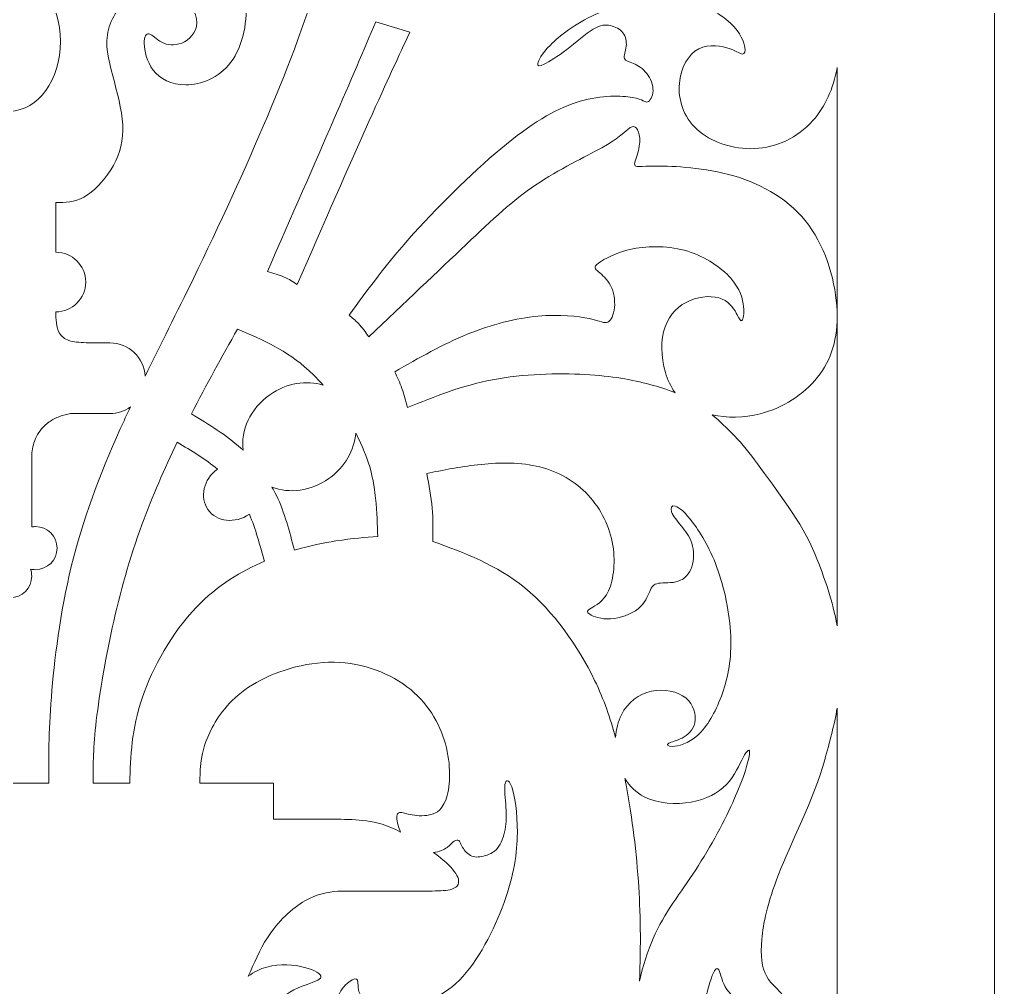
# Model space of a CAD drawing. Header units: millimetres. Extents: x -77 to 114, y -14 to 198.
# Drawn here: x 38.04 to 70.68, y 45.3 to 77.7 of the extents above; entities that cross this region are included whole.
import ezdxf

# ---------------------------------------------------------------- set-up
doc = ezdxf.new("R2010")
doc.units = ezdxf.units.MM
doc.header["$MEASUREMENT"] = 0
doc.layers.add('Default', color=7, linetype='Continuous')

msp = doc.modelspace()

# ---------------------------------------------------------------- linework, layer by layer
at = {"layer": 'Default', "lineweight": 9}
msp.add_lwpolyline([(4.776, 3.427), (70.682, 3.427), (70.682, 109.822), (4.776, 109.822), (4.776, 3.427)], close=True, dxfattribs=at)
for points, knots in [([(45.844, 89.52), (45.986, 89.667), (46.106, 89.829), (46.197, 90.005), (46.197, 90.005), (46.554, 90.691), (46.474, 91.584), (46.262, 92.227), (46.262, 92.227), (46.05, 92.871), (45.705, 93.265), (45.298, 93.496), (45.298, 93.496), (44.892, 93.727), (44.424, 93.794), (44.042, 93.718), (44.042, 93.718), (43.661, 93.641), (43.365, 93.419), (43.19, 93.139), (43.19, 93.139), (43.014, 92.859), (42.959, 92.52), (42.897, 92.298), (42.897, 92.298), (42.836, 92.077), (42.768, 91.972), (42.7, 92.006), (42.7, 92.006), (42.632, 92.04), (42.565, 92.212), (42.632, 92.615), (42.632, 92.615), (42.7, 93.019), (42.903, 93.653), (43.374, 94.115), (43.374, 94.115), (43.845, 94.576), (44.584, 94.866), (45.348, 94.801), (45.348, 94.801), (46.111, 94.737), (46.899, 94.318), (47.549, 93.459), (47.549, 93.459), (48.198, 92.6), (48.71, 91.301), (48.999, 89.752), (48.999, 89.752), (49.288, 88.204), (49.356, 86.406), (49.205, 84.654), (49.205, 84.654), (49.054, 82.903), (48.685, 81.197), (48.192, 79.525), (48.192, 79.525), (47.7, 77.853), (47.084, 76.216), (46.342, 74.455), (46.342, 74.455), (45.6, 72.694), (44.732, 70.81), (43.864, 69.031), (43.864, 69.031), (43.311, 67.898), (42.758, 66.807), (42.246, 65.757)], [0, 0, 0, 0, 0.055556, 0.055556, 0.055556, 0.055556, 0.111111, 0.111111, 0.111111, 0.111111, 0.166667, 0.166667, 0.166667, 0.166667, 0.222222, 0.222222, 0.222222, 0.222222, 0.277778, 0.277778, 0.277778, 0.277778, 0.333333, 0.333333, 0.333333, 0.333333, 0.388889, 0.388889, 0.388889, 0.388889, 0.444444, 0.444444, 0.444444, 0.444444, 0.5, 0.5, 0.5, 0.5, 0.555556, 0.555556, 0.555556, 0.555556, 0.611111, 0.611111, 0.611111, 0.611111, 0.666667, 0.666667, 0.666667, 0.666667, 0.722222, 0.722222, 0.722222, 0.722222, 0.777778, 0.777778, 0.777778, 0.777778, 0.833333, 0.833333, 0.833333, 0.833333, 0.888889, 0.888889, 0.888889, 0.888889, 1, 1, 1, 1]), ([(39.26, 71.567), (39.569, 71.573), (39.879, 71.58), (40.199, 71.755), (40.199, 71.755), (40.52, 71.93), (40.853, 72.275), (41.096, 72.663), (41.096, 72.663), (41.339, 73.051), (41.493, 73.482), (41.5, 73.984), (41.5, 73.984), (41.506, 74.485), (41.364, 75.058), (41.216, 75.606), (41.216, 75.606), (41.069, 76.154), (40.915, 76.678), (40.982, 77.176), (40.982, 77.176), (41.05, 77.675), (41.34, 78.149), (41.792, 78.42), (41.792, 78.42), (42.244, 78.691), (42.86, 78.759), (43.294, 78.568), (43.294, 78.568), (43.728, 78.377), (43.981, 77.927), (43.978, 77.586), (43.978, 77.586), (43.975, 77.244), (43.716, 77.01), (43.47, 76.908), (43.47, 76.908), (43.224, 76.807), (42.989, 76.838), (42.805, 76.933), (42.805, 76.933), (42.62, 77.029), (42.484, 77.189), (42.383, 77.213), (42.383, 77.213), (42.281, 77.238), (42.214, 77.127), (42.217, 76.89), (42.217, 76.89), (42.22, 76.653), (42.294, 76.29), (42.519, 76.003), (42.519, 76.003), (42.743, 75.717), (43.119, 75.507), (43.611, 75.511), (43.611, 75.511), (44.104, 75.514), (44.714, 75.729), (45.117, 76.268), (45.117, 76.268), (45.52, 76.807), (45.717, 77.669), (45.585, 78.451), (45.585, 78.451), (45.453, 79.233), (44.99, 79.935), (44.464, 80.412), (44.464, 80.412), (43.938, 80.889), (43.347, 81.142), (42.786, 81.139), (42.786, 81.139), (42.226, 81.136), (41.696, 80.877), (41.352, 80.603), (41.352, 80.603), (41.007, 80.329), (40.847, 80.039), (40.711, 79.864), (40.711, 79.864), (40.576, 79.688), (40.465, 79.627), (40.4, 79.642), (40.4, 79.642), (40.336, 79.657), (40.317, 79.75), (40.308, 80.113), (40.308, 80.113), (40.299, 80.476), (40.299, 81.111), (40.299, 81.745)], [0, 0, 0, 0, 0.041667, 0.041667, 0.041667, 0.041667, 0.083333, 0.083333, 0.083333, 0.083333, 0.125, 0.125, 0.125, 0.125, 0.166667, 0.166667, 0.166667, 0.166667, 0.208333, 0.208333, 0.208333, 0.208333, 0.25, 0.25, 0.25, 0.25, 0.291667, 0.291667, 0.291667, 0.291667, 0.333333, 0.333333, 0.333333, 0.333333, 0.375, 0.375, 0.375, 0.375, 0.416667, 0.416667, 0.416667, 0.416667, 0.458333, 0.458333, 0.458333, 0.458333, 0.5, 0.5, 0.5, 0.5, 0.541667, 0.541667, 0.541667, 0.541667, 0.583333, 0.583333, 0.583333, 0.583333, 0.625, 0.625, 0.625, 0.625, 0.666667, 0.666667, 0.666667, 0.666667, 0.708333, 0.708333, 0.708333, 0.708333, 0.75, 0.75, 0.75, 0.75, 0.791667, 0.791667, 0.791667, 0.791667, 0.833333, 0.833333, 0.833333, 0.833333, 0.875, 0.875, 0.875, 0.875, 0.916667, 0.916667, 0.916667, 0.916667, 1, 1, 1, 1]), ([(37.729, 79.289), (38.658, 79.289), (39.412, 78.246), (39.412, 76.961), (39.412, 76.961), (39.412, 75.676), (38.658, 74.633), (37.729, 74.633)], [0, 0, 0, 0, 0.333333, 0.333333, 0.333333, 0.333333, 1, 1, 1, 1]), ([(65.415, 76.09), (65.291, 75.378), (65.005, 74.766), (64.598, 74.311), (64.598, 74.311), (64.084, 73.735), (63.376, 73.409), (62.649, 73.375), (62.649, 73.375), (61.923, 73.341), (61.178, 73.6), (60.719, 74.021), (60.719, 74.021), (60.26, 74.443), (60.088, 75.028), (60.131, 75.551), (60.131, 75.551), (60.174, 76.075), (60.433, 76.537), (60.78, 76.718), (60.78, 76.718), (61.128, 76.9), (61.566, 76.801), (61.827, 76.712), (61.827, 76.712), (62.089, 76.623), (62.175, 76.543), (62.243, 76.54), (62.243, 76.54), (62.311, 76.537), (62.36, 76.611), (62.311, 76.82), (62.311, 76.82), (62.262, 77.029), (62.114, 77.374), (61.698, 77.7), (61.698, 77.7), (61.282, 78.027), (60.599, 78.335), (59.792, 78.375), (59.792, 78.375), (58.986, 78.415), (58.056, 78.187), (57.339, 77.87), (57.339, 77.87), (56.621, 77.553), (56.116, 77.146), (55.815, 76.841), (55.815, 76.841), (55.513, 76.537), (55.414, 76.333), (55.396, 76.229), (55.396, 76.229), (55.377, 76.124), (55.439, 76.118), (55.608, 76.201), (55.608, 76.201), (55.778, 76.284), (56.055, 76.457), (56.36, 76.69), (56.36, 76.69), (56.664, 76.924), (56.997, 77.22), (57.246, 77.371), (57.246, 77.371), (57.496, 77.522), (57.662, 77.528), (57.825, 77.491), (57.825, 77.491), (57.988, 77.454), (58.148, 77.374), (58.244, 77.251), (58.244, 77.251), (58.339, 77.128), (58.37, 76.962), (58.352, 76.798), (58.352, 76.798), (58.333, 76.635), (58.265, 76.475), (58.293, 76.389), (58.293, 76.389), (58.321, 76.303), (58.444, 76.291), (58.592, 76.229), (58.592, 76.229), (58.739, 76.167), (58.912, 76.056), (59.041, 75.89), (59.041, 75.89), (59.17, 75.724), (59.257, 75.502), (59.251, 75.311), (59.251, 75.311), (59.245, 75.121), (59.146, 74.96), (59.066, 74.936), (59.066, 74.936), (58.986, 74.911), (58.924, 75.022), (58.561, 75.087), (58.561, 75.087), (58.198, 75.151), (57.532, 75.17), (56.815, 74.964), (56.815, 74.964), (56.098, 74.757), (55.328, 74.326), (54.343, 73.526), (54.343, 73.526), (53.358, 72.726), (52.157, 71.555), (51.243, 70.54), (51.243, 70.54), (50.329, 69.524), (49.701, 68.661), (49.073, 67.8), (49.073, 67.8), (49.179, 67.714), (49.287, 67.629), (49.397, 67.509), (49.397, 67.509), (49.508, 67.389), (49.623, 67.234), (49.737, 67.079), (49.737, 67.079), (50.907, 68.187), (52.077, 69.296), (52.988, 70.159), (52.988, 70.159), (53.898, 71.023), (54.55, 71.642), (55.322, 72.16), (55.322, 72.16), (56.094, 72.679), (56.987, 73.098), (57.532, 73.406), (57.532, 73.406), (58.076, 73.713), (58.274, 73.911), (58.403, 74.015), (58.403, 74.015), (58.532, 74.12), (58.594, 74.132), (58.652, 74.095), (58.652, 74.095), (58.711, 74.058), (58.766, 73.972), (58.791, 73.834), (58.791, 73.834), (58.816, 73.695), (58.809, 73.504), (58.76, 73.307), (58.76, 73.307), (58.711, 73.11), (58.618, 72.907), (58.637, 72.827), (58.637, 72.827), (58.655, 72.747), (58.785, 72.79), (59.366, 72.79), (59.366, 72.79), (59.948, 72.79), (60.983, 72.747), (61.959, 72.46), (61.959, 72.46), (62.935, 72.174), (63.852, 71.645), (64.461, 70.817), (64.461, 70.817), (65.071, 69.988), (65.373, 68.862), (65.41, 67.941), (65.41, 67.941), (65.447, 67.021), (65.219, 66.306), (64.757, 65.725), (64.757, 65.725), (64.296, 65.143), (63.599, 64.693), (62.837, 64.501), (62.837, 64.501), (62.294, 64.365), (61.717, 64.359), (61.227, 64.462)], [0, 0, 0, 0, 0.021277, 0.021277, 0.021277, 0.021277, 0.042553, 0.042553, 0.042553, 0.042553, 0.06383, 0.06383, 0.06383, 0.06383, 0.085106, 0.085106, 0.085106, 0.085106, 0.106383, 0.106383, 0.106383, 0.106383, 0.12766, 0.12766, 0.12766, 0.12766, 0.148936, 0.148936, 0.148936, 0.148936, 0.170213, 0.170213, 0.170213, 0.170213, 0.191489, 0.191489, 0.191489, 0.191489, 0.212766, 0.212766, 0.212766, 0.212766, 0.234043, 0.234043, 0.234043, 0.234043, 0.255319, 0.255319, 0.255319, 0.255319, 0.276596, 0.276596, 0.276596, 0.276596, 0.297872, 0.297872, 0.297872, 0.297872, 0.319149, 0.319149, 0.319149, 0.319149, 0.340426, 0.340426, 0.340426, 0.340426, 0.361702, 0.361702, 0.361702, 0.361702, 0.382979, 0.382979, 0.382979, 0.382979, 0.404255, 0.404255, 0.404255, 0.404255, 0.425532, 0.425532, 0.425532, 0.425532, 0.446809, 0.446809, 0.446809, 0.446809, 0.468085, 0.468085, 0.468085, 0.468085, 0.489362, 0.489362, 0.489362, 0.489362, 0.510638, 0.510638, 0.510638, 0.510638, 0.531915, 0.531915, 0.531915, 0.531915, 0.553191, 0.553191, 0.553191, 0.553191, 0.574468, 0.574468, 0.574468, 0.574468, 0.595745, 0.595745, 0.595745, 0.595745, 0.617021, 0.617021, 0.617021, 0.617021, 0.638298, 0.638298, 0.638298, 0.638298, 0.659574, 0.659574, 0.659574, 0.659574, 0.680851, 0.680851, 0.680851, 0.680851, 0.702128, 0.702128, 0.702128, 0.702128, 0.723404, 0.723404, 0.723404, 0.723404, 0.744681, 0.744681, 0.744681, 0.744681, 0.765957, 0.765957, 0.765957, 0.765957, 0.787234, 0.787234, 0.787234, 0.787234, 0.808511, 0.808511, 0.808511, 0.808511, 0.829787, 0.829787, 0.829787, 0.829787, 0.851064, 0.851064, 0.851064, 0.851064, 0.87234, 0.87234, 0.87234, 0.87234, 0.893617, 0.893617, 0.893617, 0.893617, 0.914894, 0.914894, 0.914894, 0.914894, 0.93617, 0.93617, 0.93617, 0.93617, 0.957447, 0.957447, 0.957447, 0.957447, 1, 1, 1, 1]), ([(46.339, 69.258), (47.14, 71.087), (47.94, 72.915), (48.546, 74.309), (48.546, 74.309), (49.151, 75.703), (49.562, 76.662), (49.972, 77.621)], [0, 0, 0, 0, 0.333333, 0.333333, 0.333333, 0.333333, 1, 1, 1, 1]), ([(47.336, 68.833), (48.223, 70.853), (49.11, 72.872), (49.739, 74.279), (49.739, 74.279), (50.369, 75.686), (50.74, 76.481), (51.112, 77.275)], [0, 0, 0, 0, 0.333333, 0.333333, 0.333333, 0.333333, 1, 1, 1, 1]), ([(39.26, 67.913), (39.811, 67.913), (40.257, 68.36), (40.257, 68.91), (40.257, 68.91), (40.257, 69.461), (39.811, 69.908), (39.26, 69.908)], [0, 0, 0, 0, 0.333333, 0.333333, 0.333333, 0.333333, 1, 1, 1, 1]), ([(59.993, 65.204), (59.843, 65.409), (59.739, 65.642), (59.666, 65.887), (59.666, 65.887), (59.511, 66.405), (59.499, 66.977), (59.653, 67.411), (59.653, 67.411), (59.807, 67.845), (60.127, 68.141), (60.496, 68.295), (60.496, 68.295), (60.866, 68.449), (61.284, 68.461), (61.565, 68.341), (61.565, 68.341), (61.845, 68.221), (61.986, 67.969), (62.072, 67.809), (62.072, 67.809), (62.159, 67.649), (62.19, 67.581), (62.227, 67.627), (62.227, 67.627), (62.263, 67.673), (62.307, 67.833), (62.282, 68.086), (62.282, 68.086), (62.257, 68.338), (62.165, 68.683), (61.854, 69.037), (61.854, 69.037), (61.543, 69.391), (61.014, 69.754), (60.41, 69.939), (60.41, 69.939), (59.807, 70.124), (59.129, 70.13), (58.579, 70.019), (58.579, 70.019), (58.028, 69.909), (57.603, 69.68), (57.421, 69.542), (57.421, 69.542), (57.239, 69.404), (57.301, 69.354), (57.421, 69.256), (57.421, 69.256), (57.541, 69.157), (57.72, 69.009), (57.83, 68.794), (57.83, 68.794), (57.941, 68.578), (57.984, 68.295), (57.96, 68.055), (57.96, 68.055), (57.935, 67.815), (57.842, 67.618), (57.732, 67.565), (57.732, 67.565), (57.621, 67.513), (57.492, 67.606), (57.116, 67.685), (57.116, 67.685), (56.74, 67.766), (56.119, 67.833), (55.395, 67.766), (55.395, 67.766), (54.672, 67.698), (53.847, 67.494), (53.031, 67.162), (53.031, 67.162), (52.215, 66.83), (51.408, 66.368), (50.602, 65.906), (50.602, 65.906), (50.688, 65.728), (50.774, 65.549), (50.845, 65.349), (50.845, 65.349), (50.916, 65.149), (50.971, 64.927), (51.026, 64.706), (51.026, 64.706), (51.938, 65.075), (52.849, 65.444), (53.88, 65.641), (53.88, 65.641), (54.912, 65.838), (56.063, 65.863), (56.971, 65.814), (56.971, 65.814), (57.879, 65.765), (58.545, 65.642), (59.148, 65.482), (59.148, 65.482), (59.44, 65.404), (59.717, 65.318), (59.993, 65.204)], [0, 0, 0, 0, 0.038462, 0.038462, 0.038462, 0.038462, 0.076923, 0.076923, 0.076923, 0.076923, 0.115385, 0.115385, 0.115385, 0.115385, 0.153846, 0.153846, 0.153846, 0.153846, 0.192308, 0.192308, 0.192308, 0.192308, 0.230769, 0.230769, 0.230769, 0.230769, 0.269231, 0.269231, 0.269231, 0.269231, 0.307692, 0.307692, 0.307692, 0.307692, 0.346154, 0.346154, 0.346154, 0.346154, 0.384615, 0.384615, 0.384615, 0.384615, 0.423077, 0.423077, 0.423077, 0.423077, 0.461538, 0.461538, 0.461538, 0.461538, 0.5, 0.5, 0.5, 0.5, 0.538462, 0.538462, 0.538462, 0.538462, 0.576923, 0.576923, 0.576923, 0.576923, 0.615385, 0.615385, 0.615385, 0.615385, 0.653846, 0.653846, 0.653846, 0.653846, 0.692308, 0.692308, 0.692308, 0.692308, 0.730769, 0.730769, 0.730769, 0.730769, 0.769231, 0.769231, 0.769231, 0.769231, 0.807692, 0.807692, 0.807692, 0.807692, 0.846154, 0.846154, 0.846154, 0.846154, 0.884615, 0.884615, 0.884615, 0.884615, 0.923077, 0.923077, 0.923077, 0.923077, 1, 1, 1, 1]), ([(47.336, 68.833), (47.201, 68.919), (47.066, 69.006), (46.899, 69.076), (46.899, 69.076), (46.733, 69.147), (46.536, 69.203), (46.339, 69.258)], [0, 0, 0, 0, 0.333333, 0.333333, 0.333333, 0.333333, 1, 1, 1, 1]), ([(41.066, 66.874), (40.787, 66.874), (40.508, 66.874), (40.273, 66.881), (40.273, 66.881), (40.037, 66.889), (39.844, 66.903), (39.698, 66.954), (39.698, 66.954), (39.55, 67.005), (39.449, 67.093), (39.383, 67.196), (39.383, 67.196), (39.318, 67.299), (39.289, 67.418), (39.274, 67.54), (39.274, 67.54), (39.26, 67.662), (39.26, 67.788), (39.26, 67.913)], [0, 0, 0, 0, 0.166667, 0.166667, 0.166667, 0.166667, 0.333333, 0.333333, 0.333333, 0.333333, 0.5, 0.5, 0.5, 0.5, 0.666667, 0.666667, 0.666667, 0.666667, 1, 1, 1, 1]), ([(45.341, 67.337), (46.166, 66.98), (46.992, 66.623), (47.724, 65.955), (47.724, 65.955), (47.89, 65.804), (48.051, 65.636), (48.205, 65.459)], [0, 0, 0, 0, 0.333333, 0.333333, 0.333333, 0.333333, 1, 1, 1, 1]), ([(45.528, 63.279), (45.442, 63.942), (45.766, 64.675), (46.418, 65.135), (46.418, 65.135), (46.979, 65.531), (47.649, 65.632), (48.205, 65.459)], [0, 0, 0, 0, 0.333333, 0.333333, 0.333333, 0.333333, 1, 1, 1, 1]), ([(41.754, 64.731), (41.638, 64.484), (41.525, 64.239), (41.416, 63.997), (41.416, 63.997), (40.705, 62.418), (40.151, 60.934), (39.776, 59.388), (39.776, 59.388), (39.4, 57.843), (39.203, 56.236), (39.107, 55.018), (39.107, 55.018), (39.012, 53.8), (39.018, 52.971), (39.024, 52.142)], [0, 0, 0, 0, 0.2, 0.2, 0.2, 0.2, 0.4, 0.4, 0.4, 0.4, 0.6, 0.6, 0.6, 0.6, 1, 1, 1, 1]), ([(39.75, 64.51), (39.627, 64.484), (39.503, 64.456), (39.382, 64.411), (39.382, 64.411), (39.26, 64.366), (39.14, 64.303), (39.039, 64.231), (39.039, 64.231), (38.936, 64.159), (38.852, 64.079), (38.782, 63.997), (38.782, 63.997), (38.713, 63.916), (38.657, 63.832), (38.612, 63.742), (38.612, 63.742), (38.566, 63.651), (38.529, 63.554), (38.504, 63.463), (38.504, 63.463), (38.479, 63.371), (38.465, 63.284), (38.459, 63.189), (38.459, 63.189), (38.451, 63.093), (38.45, 62.988), (38.45, 62.884)], [0, 0, 0, 0, 0.125, 0.125, 0.125, 0.125, 0.25, 0.25, 0.25, 0.25, 0.375, 0.375, 0.375, 0.375, 0.5, 0.5, 0.5, 0.5, 0.625, 0.625, 0.625, 0.625, 0.75, 0.75, 0.75, 0.75, 1, 1, 1, 1]), ([(43.794, 64.499), (44.377, 64.146), (44.961, 63.793), (45.456, 63.345), (45.456, 63.345), (45.48, 63.323), (45.504, 63.301), (45.528, 63.279)], [0, 0, 0, 0, 0.333333, 0.333333, 0.333333, 0.333333, 1, 1, 1, 1]), ([(61.227, 64.462), (61.723, 64.064), (62.244, 63.523), (62.744, 62.831), (62.744, 62.831), (63.359, 61.979), (64.241, 60.876), (64.678, 59.792), (64.678, 59.792), (65.001, 58.99), (65.264, 58.228), (65.415, 57.404)], [0, 0, 0, 0, 0.25, 0.25, 0.25, 0.25, 0.5, 0.5, 0.5, 0.5, 1, 1, 1, 1]), ([(49.296, 63.857), (49.257, 63.292), (48.941, 62.718), (48.397, 62.333), (48.397, 62.333), (47.796, 61.909), (47.071, 61.823), (46.494, 62.05)], [0, 0, 0, 0, 0.333333, 0.333333, 0.333333, 0.333333, 1, 1, 1, 1]), ([(49.296, 63.857), (49.356, 63.744), (49.411, 63.633), (49.46, 63.527), (49.46, 63.527), (49.823, 62.747), (49.91, 62.165), (49.959, 61.675), (49.959, 61.675), (50.008, 61.186), (50.021, 60.789), (50.033, 60.392)], [0, 0, 0, 0, 0.25, 0.25, 0.25, 0.25, 0.5, 0.5, 0.5, 0.5, 1, 1, 1, 1]), ([(43.32, 63.549), (42.892, 62.661), (42.487, 61.736), (42.149, 60.817), (42.149, 60.817), (41.725, 59.662), (41.404, 58.517), (41.145, 57.338), (41.145, 57.338), (40.887, 56.159), (40.689, 54.946), (40.594, 54.074), (40.594, 54.074), (40.499, 53.203), (40.505, 52.672), (40.511, 52.142)], [0, 0, 0, 0, 0.2, 0.2, 0.2, 0.2, 0.4, 0.4, 0.4, 0.4, 0.6, 0.6, 0.6, 0.6, 1, 1, 1, 1]), ([(57.995, 53.67), (58.016, 53.942), (58.082, 54.204), (58.191, 54.424), (58.191, 54.424), (58.403, 54.854), (58.779, 55.125), (59.197, 55.215), (59.197, 55.215), (59.616, 55.304), (60.078, 55.211), (60.349, 54.99), (60.349, 54.99), (60.62, 54.768), (60.7, 54.417), (60.648, 54.162), (60.648, 54.162), (60.595, 53.906), (60.41, 53.746), (60.226, 53.651), (60.226, 53.651), (60.041, 53.555), (59.856, 53.524), (59.776, 53.475), (59.776, 53.475), (59.696, 53.426), (59.721, 53.358), (59.906, 53.367), (59.906, 53.367), (60.09, 53.377), (60.435, 53.463), (60.746, 53.746), (60.746, 53.746), (61.057, 54.029), (61.334, 54.51), (61.537, 55.051), (61.537, 55.051), (61.74, 55.593), (61.87, 56.197), (61.854, 56.929), (61.854, 56.929), (61.839, 57.662), (61.679, 58.524), (61.436, 59.229), (61.436, 59.229), (61.193, 59.934), (60.866, 60.482), (60.598, 60.842), (60.598, 60.842), (60.331, 61.202), (60.121, 61.375), (59.995, 61.412), (59.995, 61.412), (59.869, 61.449), (59.825, 61.35), (59.871, 61.218), (59.871, 61.218), (59.918, 61.086), (60.053, 60.919), (60.192, 60.75), (60.192, 60.75), (60.33, 60.581), (60.472, 60.408), (60.546, 60.168), (60.546, 60.168), (60.62, 59.928), (60.626, 59.62), (60.549, 59.38), (60.549, 59.38), (60.472, 59.14), (60.312, 58.967), (60.093, 58.897), (60.093, 58.897), (59.875, 58.826), (59.597, 58.857), (59.431, 58.829), (59.431, 58.829), (59.265, 58.801), (59.21, 58.715), (59.139, 58.555), (59.139, 58.555), (59.068, 58.395), (58.982, 58.161), (58.751, 57.976), (58.751, 57.976), (58.52, 57.791), (58.145, 57.656), (57.828, 57.637), (57.828, 57.637), (57.51, 57.619), (57.252, 57.718), (57.132, 57.791), (57.132, 57.791), (57.012, 57.865), (57.03, 57.915), (57.175, 57.998), (57.175, 57.998), (57.319, 58.081), (57.591, 58.198), (57.763, 58.576), (57.763, 58.576), (57.935, 58.955), (58.009, 59.596), (57.886, 60.211), (57.886, 60.211), (57.763, 60.827), (57.443, 61.418), (56.996, 61.864), (56.996, 61.864), (56.55, 62.311), (55.977, 62.613), (55.34, 62.751), (55.34, 62.751), (54.703, 62.89), (54.001, 62.865), (53.379, 62.796), (53.379, 62.796), (52.758, 62.727), (52.217, 62.614), (51.676, 62.502), (51.676, 62.502), (51.749, 62.114), (51.824, 61.726), (51.858, 61.347), (51.858, 61.347), (51.891, 60.969), (51.885, 60.599), (51.879, 60.23), (51.879, 60.23), (52.944, 59.842), (54.009, 59.454), (54.959, 58.675), (54.959, 58.675), (55.91, 57.897), (56.746, 56.726), (57.296, 55.58), (57.296, 55.58), (57.606, 54.935), (57.826, 54.298), (57.995, 53.67)], [0, 0, 0, 0, 0.027778, 0.027778, 0.027778, 0.027778, 0.055556, 0.055556, 0.055556, 0.055556, 0.083333, 0.083333, 0.083333, 0.083333, 0.111111, 0.111111, 0.111111, 0.111111, 0.138889, 0.138889, 0.138889, 0.138889, 0.166667, 0.166667, 0.166667, 0.166667, 0.194444, 0.194444, 0.194444, 0.194444, 0.222222, 0.222222, 0.222222, 0.222222, 0.25, 0.25, 0.25, 0.25, 0.277778, 0.277778, 0.277778, 0.277778, 0.305556, 0.305556, 0.305556, 0.305556, 0.333333, 0.333333, 0.333333, 0.333333, 0.361111, 0.361111, 0.361111, 0.361111, 0.388889, 0.388889, 0.388889, 0.388889, 0.416667, 0.416667, 0.416667, 0.416667, 0.444444, 0.444444, 0.444444, 0.444444, 0.472222, 0.472222, 0.472222, 0.472222, 0.5, 0.5, 0.5, 0.5, 0.527778, 0.527778, 0.527778, 0.527778, 0.555556, 0.555556, 0.555556, 0.555556, 0.583333, 0.583333, 0.583333, 0.583333, 0.611111, 0.611111, 0.611111, 0.611111, 0.638889, 0.638889, 0.638889, 0.638889, 0.666667, 0.666667, 0.666667, 0.666667, 0.694444, 0.694444, 0.694444, 0.694444, 0.722222, 0.722222, 0.722222, 0.722222, 0.75, 0.75, 0.75, 0.75, 0.777778, 0.777778, 0.777778, 0.777778, 0.805556, 0.805556, 0.805556, 0.805556, 0.833333, 0.833333, 0.833333, 0.833333, 0.861111, 0.861111, 0.861111, 0.861111, 0.888889, 0.888889, 0.888889, 0.888889, 0.916667, 0.916667, 0.916667, 0.916667, 0.944444, 0.944444, 0.944444, 0.944444, 1, 1, 1, 1]), ([(45.736, 61.139), (45.257, 60.815), (44.641, 60.882), (44.351, 61.293), (44.351, 61.293), (44.061, 61.704), (44.202, 62.305), (44.664, 62.648)], [0, 0, 0, 0, 0.333333, 0.333333, 0.333333, 0.333333, 1, 1, 1, 1]), ([(46.494, 62.05), (46.546, 61.958), (46.595, 61.865), (46.64, 61.771), (46.64, 61.771), (46.923, 61.187), (47.083, 60.559), (47.243, 59.932)], [0, 0, 0, 0, 0.333333, 0.333333, 0.333333, 0.333333, 1, 1, 1, 1]), ([(38.409, 59.304), (38.463, 59.291), (38.52, 59.284), (38.578, 59.284), (38.578, 59.284), (38.976, 59.284), (39.298, 59.607), (39.298, 60.005), (39.298, 60.005), (39.298, 60.403), (38.976, 60.725), (38.578, 60.725), (38.578, 60.725), (38.534, 60.725), (38.491, 60.721), (38.45, 60.714)], [0, 0, 0, 0, 0.2, 0.2, 0.2, 0.2, 0.4, 0.4, 0.4, 0.4, 0.6, 0.6, 0.6, 0.6, 1, 1, 1, 1]), ([(47.243, 59.932), (47.767, 60.09), (48.236, 60.183), (48.631, 60.246), (48.631, 60.246), (49.202, 60.336), (49.617, 60.364), (50.033, 60.392)], [0, 0, 0, 0, 0.333333, 0.333333, 0.333333, 0.333333, 1, 1, 1, 1]), ([(41.73, 52.142), (41.761, 53.041), (41.792, 53.941), (42.143, 54.979), (42.143, 54.979), (42.494, 56.017), (43.165, 57.193), (43.962, 58.027), (43.962, 58.027), (44.674, 58.772), (45.486, 59.244), (46.238, 59.567)], [0, 0, 0, 0, 0.25, 0.25, 0.25, 0.25, 0.5, 0.5, 0.5, 0.5, 1, 1, 1, 1]), ([(38.409, 59.304), (38.435, 59.229), (38.449, 59.149), (38.449, 59.065), (38.449, 59.065), (38.449, 58.668), (38.127, 58.345), (37.729, 58.345)], [0, 0, 0, 0, 0.333333, 0.333333, 0.333333, 0.333333, 1, 1, 1, 1]), ([(50.799, 50.505), (50.762, 50.582), (50.733, 50.66), (50.713, 50.732), (50.713, 50.732), (50.658, 50.926), (50.658, 51.08), (50.713, 51.135), (50.713, 51.135), (50.768, 51.191), (50.879, 51.147), (51.049, 51.107), (51.049, 51.107), (51.218, 51.067), (51.446, 51.03), (51.683, 51.061), (51.683, 51.061), (51.92, 51.092), (52.166, 51.191), (52.311, 51.575), (52.311, 51.575), (52.455, 51.96), (52.499, 52.631), (52.333, 53.324), (52.333, 53.324), (52.166, 54.016), (51.79, 54.731), (51.138, 55.27), (51.138, 55.27), (50.485, 55.808), (49.555, 56.172), (48.574, 56.187), (48.574, 56.187), (47.591, 56.203), (46.557, 55.87), (45.843, 55.433), (45.843, 55.433), (45.128, 54.996), (44.734, 54.454), (44.495, 54.004), (44.495, 54.004), (44.254, 53.555), (44.168, 53.198), (44.125, 52.903), (44.125, 52.903), (44.082, 52.608), (44.082, 52.375), (44.082, 52.142)], [0, 0, 0, 0, 0.076923, 0.076923, 0.076923, 0.076923, 0.153846, 0.153846, 0.153846, 0.153846, 0.230769, 0.230769, 0.230769, 0.230769, 0.307692, 0.307692, 0.307692, 0.307692, 0.384615, 0.384615, 0.384615, 0.384615, 0.461538, 0.461538, 0.461538, 0.461538, 0.538462, 0.538462, 0.538462, 0.538462, 0.615385, 0.615385, 0.615385, 0.615385, 0.692308, 0.692308, 0.692308, 0.692308, 0.769231, 0.769231, 0.769231, 0.769231, 0.846154, 0.846154, 0.846154, 0.846154, 1, 1, 1, 1]), ([(65.415, 54.648), (65.316, 54.094), (65.168, 53.525), (64.997, 52.915), (64.997, 52.915), (64.634, 51.616), (63.834, 50.07), (63.455, 49.088), (63.455, 49.088), (63.076, 48.107), (62.935, 47.447), (62.889, 46.912), (62.889, 46.912), (62.842, 46.376), (62.892, 45.963), (63.055, 45.671), (63.055, 45.671), (63.218, 45.379), (63.495, 45.206), (63.563, 45.077), (63.563, 45.077), (63.631, 44.948), (63.489, 44.861), (63.261, 44.803), (63.261, 44.803), (63.033, 44.744), (62.719, 44.713), (62.43, 44.778), (62.43, 44.778), (62.141, 44.843), (61.876, 45.003), (61.719, 45.237), (61.719, 45.237), (61.562, 45.471), (61.512, 45.779), (61.448, 45.89), (61.448, 45.89), (61.383, 46), (61.303, 45.914), (61.192, 45.594), (61.192, 45.594), (61.081, 45.274), (60.94, 44.72), (60.915, 44.116), (60.915, 44.116), (60.89, 43.513), (60.983, 42.86), (61.183, 42.325), (61.183, 42.325), (61.383, 41.789), (61.691, 41.37), (61.999, 41.173), (61.999, 41.173), (62.307, 40.976), (62.615, 41.001), (62.772, 41.035), (62.772, 41.035), (62.929, 41.068), (62.935, 41.112), (62.861, 41.152), (62.861, 41.152), (62.787, 41.191), (62.633, 41.229), (62.476, 41.364), (62.476, 41.364), (62.319, 41.5), (62.159, 41.734), (62.147, 42.054), (62.147, 42.054), (62.134, 42.374), (62.27, 42.78), (62.562, 43.036), (62.562, 43.036), (62.855, 43.291), (63.305, 43.396), (63.782, 43.347), (63.782, 43.347), (64.259, 43.298), (64.764, 43.094), (65.093, 42.666), (65.093, 42.666), (65.234, 42.482), (65.344, 42.257), (65.415, 42.009)], [0, 0, 0, 0, 0.045455, 0.045455, 0.045455, 0.045455, 0.090909, 0.090909, 0.090909, 0.090909, 0.136364, 0.136364, 0.136364, 0.136364, 0.181818, 0.181818, 0.181818, 0.181818, 0.227273, 0.227273, 0.227273, 0.227273, 0.272727, 0.272727, 0.272727, 0.272727, 0.318182, 0.318182, 0.318182, 0.318182, 0.363636, 0.363636, 0.363636, 0.363636, 0.409091, 0.409091, 0.409091, 0.409091, 0.454545, 0.454545, 0.454545, 0.454545, 0.5, 0.5, 0.5, 0.5, 0.545455, 0.545455, 0.545455, 0.545455, 0.590909, 0.590909, 0.590909, 0.590909, 0.636364, 0.636364, 0.636364, 0.636364, 0.681818, 0.681818, 0.681818, 0.681818, 0.727273, 0.727273, 0.727273, 0.727273, 0.772727, 0.772727, 0.772727, 0.772727, 0.818182, 0.818182, 0.818182, 0.818182, 0.863636, 0.863636, 0.863636, 0.863636, 0.909091, 0.909091, 0.909091, 0.909091, 1, 1, 1, 1]), ([(58.793, 45.516), (58.908, 46.015), (59.061, 46.506), (59.253, 46.942), (59.253, 46.942), (59.634, 47.811), (60.17, 48.463), (60.678, 49.239), (60.678, 49.239), (61.186, 50.015), (61.666, 50.914), (61.983, 51.634), (61.983, 51.634), (62.301, 52.355), (62.455, 52.897), (62.479, 53.118), (62.479, 53.118), (62.504, 53.34), (62.399, 53.241), (62.27, 53.004), (62.27, 53.004), (62.141, 52.767), (61.986, 52.391), (61.709, 52.099), (61.709, 52.099), (61.432, 51.807), (61.032, 51.597), (60.527, 51.508), (60.527, 51.508), (60.023, 51.418), (59.413, 51.449), (58.954, 51.686), (58.954, 51.686), (58.684, 51.826), (58.466, 52.038), (58.306, 52.293)], [0, 0, 0, 0, 0.1, 0.1, 0.1, 0.1, 0.2, 0.2, 0.2, 0.2, 0.3, 0.3, 0.3, 0.3, 0.4, 0.4, 0.4, 0.4, 0.5, 0.5, 0.5, 0.5, 0.6, 0.6, 0.6, 0.6, 0.7, 0.7, 0.7, 0.7, 0.8, 0.8, 0.8, 0.8, 1, 1, 1, 1]), ([(45.7, 45.676), (45.795, 45.75), (45.896, 45.813), (46, 45.864), (46, 45.864), (46.416, 46.067), (46.902, 46.092), (47.302, 46.034), (47.302, 46.034), (47.703, 45.975), (48.017, 45.834), (48.106, 45.726), (48.106, 45.726), (48.195, 45.618), (48.06, 45.544), (47.758, 45.437), (47.758, 45.437), (47.457, 45.329), (46.988, 45.187), (46.727, 44.818), (46.727, 44.818), (46.465, 44.448), (46.409, 43.851), (46.572, 43.319), (46.572, 43.319), (46.736, 42.786), (47.118, 42.318), (47.549, 42.023), (47.549, 42.023), (47.98, 41.727), (48.46, 41.604), (49.001, 41.598), (49.001, 41.598), (49.543, 41.591), (50.147, 41.703), (50.753, 41.924), (50.753, 41.924), (51.359, 42.145), (51.969, 42.478), (52.218, 42.672), (52.218, 42.672), (52.468, 42.866), (52.357, 42.921), (52.16, 42.909), (52.16, 42.909), (51.963, 42.897), (51.68, 42.816), (51.47, 42.709), (51.47, 42.709), (51.261, 42.601), (51.125, 42.466), (50.898, 42.386), (50.898, 42.386), (50.67, 42.306), (50.35, 42.281), (50.128, 42.386), (50.128, 42.386), (49.906, 42.49), (49.783, 42.725), (49.756, 42.925), (49.756, 42.925), (49.728, 43.124), (49.796, 43.291), (49.87, 43.408), (49.87, 43.408), (49.943, 43.525), (50.023, 43.593), (49.996, 43.63), (49.996, 43.63), (49.968, 43.666), (49.832, 43.673), (49.648, 43.688), (49.648, 43.688), (49.463, 43.703), (49.229, 43.728), (49.035, 43.876), (49.035, 43.876), (48.841, 44.024), (48.687, 44.295), (48.653, 44.556), (48.653, 44.556), (48.619, 44.818), (48.706, 45.07), (48.844, 45.258), (48.844, 45.258), (48.983, 45.446), (49.174, 45.569), (49.269, 45.587), (49.269, 45.587), (49.365, 45.606), (49.365, 45.52), (49.377, 45.366), (49.377, 45.366), (49.389, 45.212), (49.414, 44.99), (49.651, 44.852), (49.651, 44.852), (49.888, 44.713), (50.338, 44.658), (50.904, 44.713), (50.904, 44.713), (51.47, 44.768), (52.154, 44.935), (52.769, 45.55), (52.769, 45.55), (53.385, 46.166), (53.933, 47.232), (54.262, 48.143), (54.262, 48.143), (54.592, 49.054), (54.703, 49.811), (54.709, 50.482), (54.709, 50.482), (54.715, 51.153), (54.617, 51.739), (54.518, 52.016), (54.518, 52.016), (54.42, 52.293), (54.321, 52.262), (54.293, 52.093), (54.293, 52.093), (54.265, 51.923), (54.309, 51.615), (54.327, 51.341), (54.327, 51.341), (54.346, 51.067), (54.339, 50.827), (54.296, 50.59), (54.296, 50.59), (54.253, 50.353), (54.173, 50.119), (54.044, 49.965), (54.044, 49.965), (53.915, 49.811), (53.736, 49.737), (53.573, 49.697), (53.573, 49.697), (53.41, 49.658), (53.262, 49.651), (53.136, 49.719), (53.136, 49.719), (53.01, 49.787), (52.905, 49.928), (52.849, 50.03), (52.849, 50.03), (52.794, 50.131), (52.788, 50.193), (52.751, 50.221), (52.751, 50.221), (52.714, 50.248), (52.646, 50.242), (52.588, 50.199), (52.588, 50.199), (52.529, 50.156), (52.48, 50.076), (52.36, 49.99), (52.36, 49.99), (52.256, 49.915), (52.098, 49.835), (51.901, 49.824)], [0, 0, 0, 0, 0.02439, 0.02439, 0.02439, 0.02439, 0.04878, 0.04878, 0.04878, 0.04878, 0.073171, 0.073171, 0.073171, 0.073171, 0.097561, 0.097561, 0.097561, 0.097561, 0.121951, 0.121951, 0.121951, 0.121951, 0.146341, 0.146341, 0.146341, 0.146341, 0.170732, 0.170732, 0.170732, 0.170732, 0.195122, 0.195122, 0.195122, 0.195122, 0.219512, 0.219512, 0.219512, 0.219512, 0.243902, 0.243902, 0.243902, 0.243902, 0.268293, 0.268293, 0.268293, 0.268293, 0.292683, 0.292683, 0.292683, 0.292683, 0.317073, 0.317073, 0.317073, 0.317073, 0.341463, 0.341463, 0.341463, 0.341463, 0.365854, 0.365854, 0.365854, 0.365854, 0.390244, 0.390244, 0.390244, 0.390244, 0.414634, 0.414634, 0.414634, 0.414634, 0.439024, 0.439024, 0.439024, 0.439024, 0.463415, 0.463415, 0.463415, 0.463415, 0.487805, 0.487805, 0.487805, 0.487805, 0.512195, 0.512195, 0.512195, 0.512195, 0.536585, 0.536585, 0.536585, 0.536585, 0.560976, 0.560976, 0.560976, 0.560976, 0.585366, 0.585366, 0.585366, 0.585366, 0.609756, 0.609756, 0.609756, 0.609756, 0.634146, 0.634146, 0.634146, 0.634146, 0.658537, 0.658537, 0.658537, 0.658537, 0.682927, 0.682927, 0.682927, 0.682927, 0.707317, 0.707317, 0.707317, 0.707317, 0.731707, 0.731707, 0.731707, 0.731707, 0.756098, 0.756098, 0.756098, 0.756098, 0.780488, 0.780488, 0.780488, 0.780488, 0.804878, 0.804878, 0.804878, 0.804878, 0.829268, 0.829268, 0.829268, 0.829268, 0.853659, 0.853659, 0.853659, 0.853659, 0.878049, 0.878049, 0.878049, 0.878049, 0.902439, 0.902439, 0.902439, 0.902439, 0.926829, 0.926829, 0.926829, 0.926829, 0.95122, 0.95122, 0.95122, 0.95122, 1, 1, 1, 1]), ([(58.306, 52.293), (58.31, 52.27), (58.315, 52.247), (58.319, 52.224), (58.319, 52.224), (58.526, 51.137), (58.675, 50.086), (58.759, 48.85), (58.759, 48.85), (58.827, 47.845), (58.852, 46.717), (58.793, 45.516)], [0, 0, 0, 0, 0.25, 0.25, 0.25, 0.25, 0.5, 0.5, 0.5, 0.5, 1, 1, 1, 1]), ([(46.541, 50.932), (46.541, 50.932), (46.541, 52.142), (46.541, 52.142), (46.541, 52.142), (46.541, 52.142), (44.082, 52.142), (44.082, 52.142)], [0, 0, 0, 0, 0.333333, 0.333333, 0.333333, 0.333333, 1, 1, 1, 1]), ([(50.799, 50.505), (50.688, 50.561), (50.579, 50.612), (50.476, 50.655), (50.476, 50.655), (50.064, 50.827), (49.734, 50.88), (49.408, 50.906), (49.408, 50.906), (49.081, 50.932), (48.758, 50.932), (48.434, 50.932)], [0, 0, 0, 0, 0.25, 0.25, 0.25, 0.25, 0.5, 0.5, 0.5, 0.5, 1, 1, 1, 1]), ([(51.648, 48.53), (51.922, 48.53), (52.197, 48.53), (52.386, 48.561), (52.386, 48.561), (52.575, 48.592), (52.68, 48.654), (52.723, 48.754), (52.723, 48.754), (52.766, 48.854), (52.748, 48.992), (52.597, 49.189), (52.597, 49.189), (52.463, 49.364), (52.225, 49.585), (51.901, 49.824)], [0, 0, 0, 0, 0.2, 0.2, 0.2, 0.2, 0.4, 0.4, 0.4, 0.4, 0.6, 0.6, 0.6, 0.6, 1, 1, 1, 1]), ([(48.698, 48.53), (48.353, 48.488), (48.008, 48.444), (47.593, 48.202), (47.593, 48.202), (47.178, 47.959), (46.691, 47.515), (46.34, 46.967), (46.34, 46.967), (46.081, 46.563), (45.896, 46.103), (45.7, 45.676)], [0, 0, 0, 0, 0.25, 0.25, 0.25, 0.25, 0.5, 0.5, 0.5, 0.5, 1, 1, 1, 1])]:
    msp.add_open_spline(points, degree=3, knots=knots, dxfattribs=at)
for points in [[(49.972, 77.622), (49.972, 77.622), (51.112, 77.275), (51.112, 77.275)], [(65.415, 57.404), (65.415, 57.404), (65.415, 76.09), (65.415, 76.09)], [(39.26, 69.908), (39.26, 70.461), (39.26, 71.014), (39.26, 71.567)], [(45.341, 67.337), (44.82, 66.41), (44.299, 65.484), (43.794, 64.499)], [(41.066, 66.874), (41.697, 66.874), (42.213, 66.38), (42.246, 65.757)], [(41.754, 64.731), (41.561, 64.592), (41.323, 64.51), (41.066, 64.51)], [(41.066, 64.51), (41.066, 64.51), (39.75, 64.51), (39.75, 64.51)], [(43.32, 63.549), (43.797, 63.266), (44.274, 62.983), (44.664, 62.648)], [(38.45, 62.884), (38.45, 62.161), (38.45, 61.437), (38.45, 60.714)], [(45.736, 61.139), (45.944, 60.649), (46.092, 60.108), (46.238, 59.567)], [(65.415, 42.009), (65.415, 42.009), (65.415, 54.648), (65.415, 54.648)], [(39.024, 52.142), (39.024, 52.142), (37.729, 52.142), (37.729, 52.142)], [(41.73, 52.142), (41.73, 52.142), (40.511, 52.142), (40.511, 52.142)], [(46.541, 50.932), (46.541, 50.932), (48.434, 50.932), (48.434, 50.932)], [(48.698, 48.53), (48.698, 48.53), (51.648, 48.53), (51.648, 48.53)]]:
    msp.add_open_spline(points, degree=3, dxfattribs=at)

doc.saveas('drawing.dxf')
